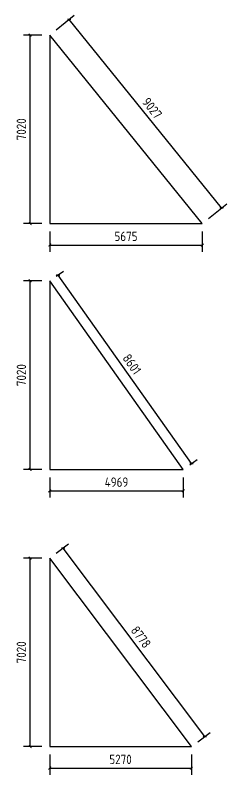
# Model space of a CAD drawing. Extents: x -41778 to 305453, y -85562 to 95360.
# Drawn here: x 182788 to 190664, y 67076 to 95360 of the extents above; entities that cross this region are included whole.
import ezdxf

# ---------------------------------------------------------------- set-up
doc = ezdxf.new("R2010")
doc.units = 0
doc.header["$LTSCALE"] = 1000
doc.header["$MEASUREMENT"] = 0
doc.styles.get("Standard").update_dxf_attribs({"font": 'gbenor.shx', "bigfont": 'gbcbig.shx'})
doc.dimstyles.get("Standard").update_dxf_attribs({"dimscale": 100, "dimtxt": 3.5, "dimasz": 1, "dimexe": 2.5, "dimexo": 3, "dimgap": 1.5, "dimtad": 1, "dimdec": 0, "dimzin": 0, "dimdsep": 46, "dimtxsty": 'Standard', "dimblk": 'ARCHTICK', "dimcen": 0.09, "dimadec": 0, "dimazin": 0, "dimtfac": 1, "dimtdec": 0, "dimtix": 1, "dimtmove": 2, "dimatfit": 3, "dimfxl": 1, "dimtolj": 1, "dimtzin": 0, "dimarcsym": 0})

# ---------------------------------------------------------------- blocks, each defined once
blk = doc.blocks.new('_ArchTick')
at = {"color": 0, "linetype": 'ByBlock', "const_width": 0.4}
blk.add_lwpolyline([(-0.5, -0.5), (0.5, 0.5)], dxfattribs=at)
blk = doc.blocks.new('*D882')
at = {"color": 0, "lineweight": -2}
for p, q in [((183774, 75146), (183093, 75146)), ((183343, 68126), (183343, 75146)), ((183774, 68126), (183093, 68126))]:
    blk.add_line(p, q, dxfattribs=at)
at = {"layer": 'Defpoints', "color": 0}
for p in [(183343, 75146), (184074, 75146), (184074, 68126)]:
    blk.add_point(p, dxfattribs=at)
at = {"color": 0, "lineweight": -2, "xscale": 100, "yscale": 100, "zscale": 100}
for p, rotation in [((183343, 75146), 90), ((183343, 68126), 270)]:
    blk.add_blockref('_ArchTick', p, dxfattribs=dict(at, rotation=rotation))
at = {"color": 0, "insert": (183018, 71636), "char_height": 350, "attachment_point": 5, "rotation": 90}
blk.add_mtext('\\A1;7020', dxfattribs=at)
blk = doc.blocks.new('*D883')
at = {"color": 0, "lineweight": -2}
for p, q in [((184074, 67826), (184074, 67076)), ((189344, 67826), (189344, 67076)), ((184074, 67326), (189344, 67326))]:
    blk.add_line(p, q, dxfattribs=at)
at = {"layer": 'Defpoints', "color": 0}
for p in [(184074, 68126), (189344, 68126), (189344, 67326)]:
    blk.add_point(p, dxfattribs=at)
at = {"color": 0, "lineweight": -2, "xscale": 100, "yscale": 100, "zscale": 100, "rotation": 180}
blk.add_blockref('_ArchTick', (184074, 67326), dxfattribs=at)
at = {"color": 0, "lineweight": -2, "xscale": 100, "yscale": 100, "zscale": 100}
blk.add_blockref('_ArchTick', (189344, 67326), dxfattribs=at)
at = {"color": 0, "insert": (186709, 67651), "char_height": 350, "attachment_point": 5}
blk.add_mtext('\\A1;5270', dxfattribs=at)
blk = doc.blocks.new('*D884')
at = {"color": 0, "lineweight": -2}
for p, q in [((184314, 75326), (184773, 75670)), ((189843, 68500), (184573, 75520)), ((189584, 68306), (190043, 68650))]:
    blk.add_line(p, q, dxfattribs=at)
at = {"layer": 'Defpoints', "color": 0}
for p in [(184573, 75520), (184074, 75146), (189344, 68126)]:
    blk.add_point(p, dxfattribs=at)
at = {"color": 0, "lineweight": -2, "xscale": 100, "yscale": 100, "zscale": 100}
for p, rotation in [((184573, 75520), 126.8960064521996), ((189843, 68500), 306.8960064521996)]:
    blk.add_blockref('_ArchTick', p, dxfattribs=dict(at, rotation=rotation))
at = {"color": 0, "insert": (187468, 72205), "char_height": 350, "attachment_point": 5, "rotation": 306.896}
blk.add_mtext('\\A1;8778', dxfattribs=at)
blk = doc.blocks.new('*D885')
at = {"color": 0, "lineweight": -2}
for p, q in [((183774, 85468), (183093, 85468)), ((183343, 78448), (183343, 85468)), ((183774, 78448), (183093, 78448))]:
    blk.add_line(p, q, dxfattribs=at)
at = {"layer": 'Defpoints', "color": 0}
for p in [(183343, 85468), (184074, 85468), (184074, 78448)]:
    blk.add_point(p, dxfattribs=at)
at = {"color": 0, "lineweight": -2, "xscale": 100, "yscale": 100, "zscale": 100}
for p, rotation in [((183343, 85468), 90), ((183343, 78448), 270)]:
    blk.add_blockref('_ArchTick', p, dxfattribs=dict(at, rotation=rotation))
at = {"color": 0, "insert": (183018, 81958), "char_height": 350, "attachment_point": 5, "rotation": 90}
blk.add_mtext('\\A1;7020', dxfattribs=at)
blk = doc.blocks.new('*D886')
at = {"color": 0, "lineweight": -2}
for p, q in [((184074, 78148), (184074, 77398)), ((189043, 78148), (189043, 77398)), ((184074, 77648), (189043, 77648))]:
    blk.add_line(p, q, dxfattribs=at)
at = {"layer": 'Defpoints', "color": 0}
for p in [(184074, 78448), (189043, 78448), (189043, 77648)]:
    blk.add_point(p, dxfattribs=at)
at = {"color": 0, "lineweight": -2, "xscale": 100, "yscale": 100, "zscale": 100, "rotation": 180}
blk.add_blockref('_ArchTick', (184074, 77648), dxfattribs=at)
at = {"color": 0, "lineweight": -2, "xscale": 100, "yscale": 100, "zscale": 100}
blk.add_blockref('_ArchTick', (189043, 77648), dxfattribs=at)
at = {"color": 0, "insert": (186559, 77973), "char_height": 350, "attachment_point": 5}
blk.add_mtext('\\A1;4969', dxfattribs=at)
blk = doc.blocks.new('*D887')
at = {"color": 0, "lineweight": -2}
for p, q in [((184319, 85641), (184587, 85831)), ((189352, 78666), (184383, 85686)), ((189288, 78621), (189556, 78811))]:
    blk.add_line(p, q, dxfattribs=at)
at = {"layer": 'Defpoints', "color": 0}
for p in [(184074, 85468), (184383, 85686), (189043, 78448)]:
    blk.add_point(p, dxfattribs=at)
at = {"color": 0, "lineweight": -2, "xscale": 100, "yscale": 100, "zscale": 100}
for p, rotation in [((184383, 85686), 125.2921868010791), ((189352, 78666), 305.292186801079)]:
    blk.add_blockref('_ArchTick', p, dxfattribs=dict(at, rotation=rotation))
at = {"color": 0, "insert": (187133, 82364), "char_height": 350, "attachment_point": 5, "rotation": 305.2922}
blk.add_mtext('\\A1;8601', dxfattribs=at)
blk = doc.blocks.new('*D888')
at = {"color": 0, "lineweight": -2}
for p, q in [((183774, 94621), (183093, 94621)), ((183343, 87601), (183343, 94621)), ((183774, 87601), (183093, 87601))]:
    blk.add_line(p, q, dxfattribs=at)
at = {"layer": 'Defpoints', "color": 0}
for p in [(183343, 94621), (184074, 94621), (184074, 87601)]:
    blk.add_point(p, dxfattribs=at)
at = {"color": 0, "lineweight": -2, "xscale": 100, "yscale": 100, "zscale": 100}
for p, rotation in [((183343, 94621), 90), ((183343, 87601), 270)]:
    blk.add_blockref('_ArchTick', p, dxfattribs=dict(at, rotation=rotation))
at = {"color": 0, "insert": (183018, 91111), "char_height": 350, "attachment_point": 5, "rotation": 90}
blk.add_mtext('\\A1;7020', dxfattribs=at)
blk = doc.blocks.new('*D889')
at = {"color": 0, "lineweight": -2}
for p, q in [((184074, 87301), (184074, 86551)), ((189749, 87301), (189749, 86551)), ((184074, 86801), (189749, 86801))]:
    blk.add_line(p, q, dxfattribs=at)
at = {"layer": 'Defpoints', "color": 0}
for p in [(184074, 87601), (189749, 87601), (189749, 86801)]:
    blk.add_point(p, dxfattribs=at)
at = {"color": 0, "lineweight": -2, "xscale": 100, "yscale": 100, "zscale": 100, "rotation": 180}
blk.add_blockref('_ArchTick', (184074, 86801), dxfattribs=at)
at = {"color": 0, "lineweight": -2, "xscale": 100, "yscale": 100, "zscale": 100}
blk.add_blockref('_ArchTick', (189749, 86801), dxfattribs=at)
at = {"color": 0, "insert": (186912, 87126), "char_height": 350, "attachment_point": 5}
blk.add_mtext('\\A1;5675', dxfattribs=at)
blk = doc.blocks.new('*D890')
at = {"color": 0, "lineweight": -2}
for p, q in [((184308, 94809), (184989, 95360)), ((190470, 88183), (184795, 95203)), ((189983, 87789), (190664, 88340))]:
    blk.add_line(p, q, dxfattribs=at)
at = {"layer": 'Defpoints', "color": 0}
for p in [(184795, 95203), (184074, 94621), (189749, 87601)]:
    blk.add_point(p, dxfattribs=at)
at = {"color": 0, "lineweight": -2, "xscale": 100, "yscale": 100, "zscale": 100}
for p, rotation in [((184795, 95203), 128.9522322713442), ((190470, 88183), 308.9522322713442)]:
    blk.add_blockref('_ArchTick', p, dxfattribs=dict(at, rotation=rotation))
at = {"color": 0, "insert": (187885, 91897), "char_height": 350, "attachment_point": 5, "rotation": 308.9522}
blk.add_mtext('\\A1;9027', dxfattribs=at)

msp = doc.modelspace()

# ---------------------------------------------------------------- linework, layer by layer
for p, q in [((184074.4, 94620.8), (184074.4, 87600.8)), ((189749.4, 87600.8), (184074.4, 94620.8)), ((184074.4, 87600.8), (189749.4, 87600.8)), ((184074.4, 85467.9), (184074.4, 78447.9)), ((189043.4, 78447.9), (184074.4, 85467.9)), ((184074.4, 78447.9), (189043.4, 78447.9)), ((184074.4, 75145.6), (184074.4, 68125.6)), ((189344.4, 68125.6), (184074.4, 75145.6)), ((184074.4, 68125.6), (189344.4, 68125.6))]:
    msp.add_line(p, q)

# ---------------------------------------------------------------- dimensions: what is measured, and where the dimension line sits
for p1, p2, distance, picture, middle in [((189749.4, 87600.8), (184074.4, 94620.8), -926.1, '*D890', (187884.9, 91897.4)), ((184074.4, 87600.8), (184074.4, 94620.8), 731.8, '*D888', (183017.6, 91110.8)), ((184074.4, 87600.8), (189749.4, 87600.8), -799.8, '*D889', (186911.9, 87126)), ((189043.4, 78447.9), (184074.4, 85467.9), -377.9, '*D887', (187132.6, 82364)), ((184074.4, 78447.9), (184074.4, 85467.9), 731.8, '*D885', (183017.6, 81957.9)), ((184074.4, 78447.9), (189043.4, 78447.9), -799.8, '*D886', (186558.9, 77973.1)), ((189344.4, 68125.6), (184074.4, 75145.6), -623.8, '*D884', (187468.2, 72205.2)), ((184074.4, 68125.6), (184074.4, 75145.6), 731.8, '*D882', (183017.6, 71635.6)), ((184074.4, 68125.6), (189344.4, 68125.6), -799.8, '*D883', (186709.4, 67650.8))]:
    dim = msp.add_aligned_dim(p1=p1, p2=p2, distance=distance, dimstyle='Standard')
    dim.commit()
    dim.dimension.update_dxf_attribs({"geometry": picture, "text_midpoint": middle})

doc.saveas('drawing.dxf')
